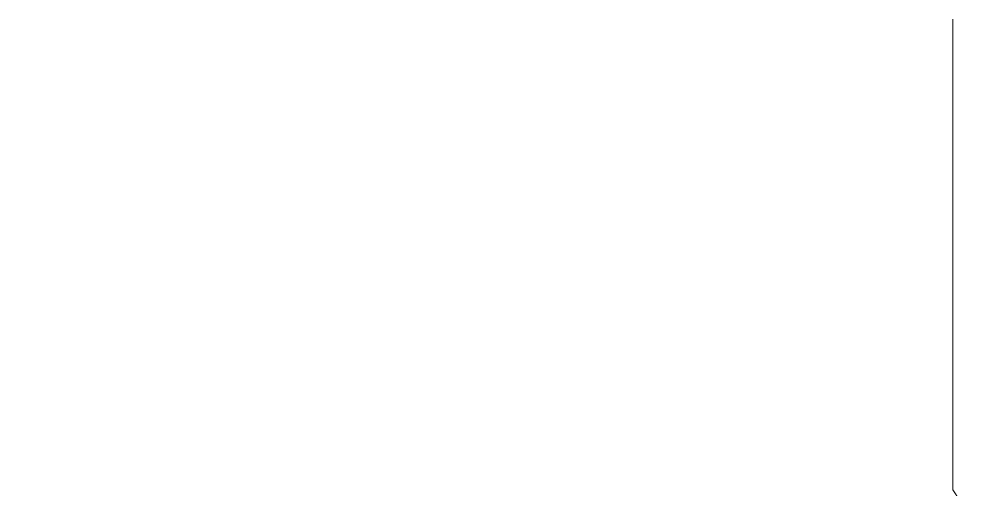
# Model space of a CAD drawing. Header units: millimetres. Extents: x 14397 to 67587, y -11631 to -8348.
# Drawn here: x 55015.61 to 55056.49, y -10503.34 to -10483.34 of the extents above; entities that cross this region are included whole.
import ezdxf

# ---------------------------------------------------------------- set-up
doc = ezdxf.new("R2010")
doc.units = ezdxf.units.MM
doc.header["$MEASUREMENT"] = 0
doc.linetypes.add('Wipeout_Contour', pattern=[1000, 0, -1000])
doc.layers.add('NewA-Ee_25_10-M_WallsInternal', color=7, linetype='Continuous')
doc.layers.add('NewA-Ee_40_20-M_GeneralFFAndEInternalMovable', color=7, linetype='Continuous')

# ---------------------------------------------------------------- blocks, each defined once
blk = doc.blocks.new('Section Elem_94_10', base_point=(69496.177, -115430.841))
at = {"color": 254, "linetype": 'Wipeout_Contour', "lineweight": 0, "ltscale": 7893286.550727231}
blk.add_wipeout([(58399.807, -8735.841), (54396.463, -8735.841), (54396.463, -11630.841), (54615.375, -11630.841), (54615.375, -11620.841), (54620.375, -11620.841), (54620.375, -10905.841), (54585.375, -10905.841), (54585.375, -10880.841), (54720.273, -10880.841), (54720.612, -10878.253), (54721.608, -10875.841), (54723.193, -10873.77), (54725.258, -10872.181), (54727.662, -10871.182), (54730.243, -10870.841), (54793.645, -10870.841), (54793.645, -10840.841), (54794.628, -10840.841), (54794.628, -10829.425), (54792.389, -10828.635), (54789.887, -10825.341), (54788.971, -10820.841), (54789.887, -10816.341), (54791.413, -10814.331), (54791.33, -10814.133), (54771.185, -10771.204), (54771.167, -10771.212), (54770.137, -10771.388), (54769.541, -10771.212), (54619.833, -10452.196), (54619.829, -10451.715), (54620.418, -10451.058), (54620.824, -10450.798), (54596.208, -10398.343), (54596.208, -10398.279), (54595.599, -10398.279), (54594.99, -10398.064), (54594.552, -10397.468), (54594.407, -10396.661), (54594.596, -10395.87), (54606.663, -10381.569), (54607.535, -10377.64), (54610.093, -10374.421), (54613.53, -10373.317), (54616.133, -10373.317), (54617.612, -10373.886), (54619.385, -10373.317), (54621.987, -10373.317), (54625.383, -10374.623), (54627.828, -10377.991), (54628.105, -10379.483), (54633.32, -10380.863), (54634.999, -10381.586), (54635.136, -10381.854), (54975.05, -10471.809), (54975.841, -10471.508), (54982.162, -10473.181), (54982.264, -10473.047), (54985.682, -10471.841), (54994.138, -10471.841), (54997.556, -10473.047), (55000.058, -10476.341), (55000.974, -10480.841), (55000.923, -10481.09), (55013.349, -10494.817), (55013.452, -10495.304), (55015.338, -10497.388), (55015.338, -10483.339), (55015.642, -10479.866), (55016.544, -10476.498), (55018.017, -10473.339), (55020.017, -10470.483), (55022.482, -10468.018), (55025.338, -10466.018), (55028.497, -10464.545), (55031.864, -10463.642), (55035.337, -10463.339), (55036.299, -10463.424), (55038.81, -10463.643), (55042.177, -10464.545), (55045.337, -10466.018), (55048.192, -10468.018), (55050.657, -10470.483), (55052.657, -10473.339), (55054.13, -10476.498), (55055.032, -10479.866), (55055.336, -10483.339), (55055.336, -10503.339), (55069.502, -10524.736), (55079.61, -10548.323), (55085.335, -10573.339), (54985.34, -10573.339), (54991.065, -10548.323), (55001.173, -10524.736), (55008.642, -10513.454), (55004.289, -10508.646), (55004.186, -10508.16), (55001.905, -10505.639), (55001.38, -10505.432), (54987.268, -10489.841), (54985.682, -10489.841), (54982.264, -10488.635), (54979.762, -10485.341), (54979.423, -10483.676), (54974.195, -10482.292), (54972.516, -10481.57), (54972.379, -10481.302), (54632.465, -10391.347), (54631.674, -10391.648), (54626.873, -10390.377), (54629.864, -10397.567), (54629.833, -10398.534), (54629.759, -10398.606), (54797.093, -10800.846), (54797.699, -10801.012), (54802.204, -10811.841), (54804.263, -10811.841), (54807.681, -10813.047), (54810.183, -10816.341), (54811.098, -10820.841), (54810.183, -10825.341), (54807.681, -10828.635), (54805.441, -10829.425), (54805.441, -10840.841), (54806.424, -10840.841), (54806.424, -10870.841), (54869.826, -10870.841), (54872.407, -10871.182), (54874.812, -10872.181), (54876.876, -10873.77), (54878.461, -10875.841), (54879.457, -10878.253), (54879.797, -10880.841), (55644.238, -10880.841), (55644.238, -10730.841), (57044.238, -10730.841), (57044.238, -9530.841), (58103.629, -9530.841), (58103.629, -11630.841), (58399.807, -11630.841)], dxfattribs=at).dxf.layer = 'NewA-Ee_25_10-M_WallsInternal'
blk = doc.blocks.new('Section Elem_105_10', base_point=(69496.177, -115430.841))
at = {"color": 254, "linetype": 'Wipeout_Contour', "lineweight": 0, "ltscale": 224208.90091}
blk.add_wipeout([(55052.556, -10503.339), (55050.527, -10503.339), (55061.286, -10524.736), (55064.751, -10524.736)], dxfattribs=at).dxf.layer = 'NewA-Ee_40_20-M_GeneralFFAndEInternalMovable'
at = {"color": 254, "linetype": 'Wipeout_Contour', "lineweight": 0, "ltscale": 224196.912679}
blk.add_wipeout([(55050.527, -10503.339), (55048.037, -10503.339), (55057.033, -10524.736), (55061.286, -10524.736)], dxfattribs=at).dxf.layer = 'NewA-Ee_40_20-M_GeneralFFAndEInternalMovable'
at = {"color": 254, "linetype": 'Wipeout_Contour', "lineweight": 0, "ltscale": 224161.860336}
blk.add_wipeout([(55048.037, -10483.339), (55048.037, -10503.339), (55050.527, -10503.339), (55050.527, -10483.339)], dxfattribs=at).dxf.layer = 'NewA-Ee_40_20-M_GeneralFFAndEInternalMovable'
at = {"color": 254, "linetype": 'Wipeout_Contour', "lineweight": 0, "ltscale": 224224.740836}
blk.add_wipeout([(55054.997, -10503.339), (55054.061, -10503.339), (55067.323, -10524.736), (55068.922, -10524.736)], dxfattribs=at).dxf.layer = 'NewA-Ee_40_20-M_GeneralFFAndEInternalMovable'
at = {"color": 254, "linetype": 'Wipeout_Contour', "lineweight": 0, "ltscale": 224151.31858}
blk.add_wipeout([(55048.037, -10503.339), (55048.037, -10483.339), (55045.161, -10483.339), (55045.161, -10503.339)], dxfattribs=at).dxf.layer = 'NewA-Ee_40_20-M_GeneralFFAndEInternalMovable'
at = {"color": 254, "linetype": 'Wipeout_Contour', "lineweight": 0, "ltscale": 224218.272849}
blk.add_wipeout([(55052.556, -10503.339), (55064.751, -10524.736), (55067.323, -10524.736), (55054.061, -10503.339)], dxfattribs=at).dxf.layer = 'NewA-Ee_40_20-M_GeneralFFAndEInternalMovable'
at = {"color": 254, "linetype": 'Wipeout_Contour', "lineweight": 0, "ltscale": 224170.737228}
blk.add_wipeout([(55050.527, -10503.339), (55052.556, -10503.339), (55052.556, -10483.339), (55050.527, -10483.339)], dxfattribs=at).dxf.layer = 'NewA-Ee_40_20-M_GeneralFFAndEInternalMovable'
at = {"color": 254, "linetype": 'Wipeout_Contour', "lineweight": 0, "ltscale": 224184.981774}
blk.add_wipeout([(55054.997, -10503.339), (55055.336, -10503.339), (55055.336, -10483.339), (55054.997, -10483.339)], dxfattribs=at).dxf.layer = 'NewA-Ee_40_20-M_GeneralFFAndEInternalMovable'
at = {"color": 254, "linetype": 'Wipeout_Contour', "lineweight": 0, "ltscale": 224149.277557}
blk.add_wipeout([(55041.987, -10503.339), (55038.611, -10503.339), (55040.929, -10524.736), (55046.697, -10524.736)], dxfattribs=at).dxf.layer = 'NewA-Ee_40_20-M_GeneralFFAndEInternalMovable'
at = {"color": 254, "linetype": 'Wipeout_Contour', "lineweight": 0, "ltscale": 224152.668873}
blk.add_wipeout([(55047.844, -10479.866), (55048.037, -10483.339), (55050.527, -10483.339), (55050.296, -10479.866)], dxfattribs=at).dxf.layer = 'NewA-Ee_40_20-M_GeneralFFAndEInternalMovable'
at = {"color": 254, "linetype": 'Wipeout_Contour', "lineweight": 0, "ltscale": 224126.562586}
blk.add_wipeout([(55038.611, -10503.339), (55041.987, -10503.339), (55041.987, -10483.339), (55038.611, -10483.339)], dxfattribs=at).dxf.layer = 'NewA-Ee_40_20-M_GeneralFFAndEInternalMovable'
at = {"color": 254, "linetype": 'Wipeout_Contour', "lineweight": 0, "ltscale": 224228.105809}
blk.add_wipeout([(55055.336, -10503.339), (55054.997, -10503.339), (55068.922, -10524.736), (55069.501, -10524.736)], dxfattribs=at).dxf.layer = 'NewA-Ee_40_20-M_GeneralFFAndEInternalMovable'
at = {"layer": 'NewA-Ee_40_20-M_GeneralFFAndEInternalMovable', "color": 6, "linetype": 'Continuous', "lineweight": 13}
for p, q in [((55055.336, -10483.339), (55055.336, -10503.339)), ((55055.336, -10503.339), (55069.501, -10524.736))]:
    blk.add_line(p, q, dxfattribs=at)
at = {"color": 254, "linetype": 'Wipeout_Contour', "lineweight": 0, "ltscale": 224104.276942}
blk.add_wipeout([(55035.138, -10479.866), (55035.135, -10483.339), (55038.611, -10483.339), (55038.561, -10479.866)], dxfattribs=at).dxf.layer = 'NewA-Ee_40_20-M_GeneralFFAndEInternalMovable'
at = {"color": 254, "linetype": 'Wipeout_Contour', "lineweight": 0, "ltscale": 224139.432275}
blk.add_wipeout([(55045.161, -10503.339), (55045.161, -10483.339), (55041.987, -10483.339), (55041.987, -10503.339)], dxfattribs=at).dxf.layer = 'NewA-Ee_40_20-M_GeneralFFAndEInternalMovable'
at = {"color": 254, "linetype": 'Wipeout_Contour', "lineweight": 0, "ltscale": 224182.476296}
blk.add_wipeout([(55054.997, -10503.339), (55054.997, -10483.339), (55054.061, -10483.339), (55054.061, -10503.339)], dxfattribs=at).dxf.layer = 'NewA-Ee_40_20-M_GeneralFFAndEInternalMovable'
at = {"color": 254, "linetype": 'Wipeout_Contour', "lineweight": 0, "ltscale": 224113.100566}
blk.add_wipeout([(55038.611, -10483.339), (55035.135, -10483.339), (55035.135, -10503.339), (55038.611, -10503.339)], dxfattribs=at).dxf.layer = 'NewA-Ee_40_20-M_GeneralFFAndEInternalMovable'
at = {"color": 254, "linetype": 'Wipeout_Contour', "lineweight": 0, "ltscale": 224177.67953}
blk.add_wipeout([(55052.556, -10483.339), (55052.556, -10503.339), (55054.061, -10503.339), (55054.061, -10483.339)], dxfattribs=at).dxf.layer = 'NewA-Ee_40_20-M_GeneralFFAndEInternalMovable'
at = {"color": 254, "linetype": 'Wipeout_Contour', "lineweight": 0, "ltscale": 224161.4782}
blk.add_wipeout([(55050.296, -10479.866), (55050.527, -10483.339), (55052.556, -10483.339), (55052.294, -10479.866)], dxfattribs=at).dxf.layer = 'NewA-Ee_40_20-M_GeneralFFAndEInternalMovable'
at = {"color": 254, "linetype": 'Wipeout_Contour', "lineweight": 0, "ltscale": 224099.455229}
blk.add_wipeout([(55035.135, -10503.339), (55035.135, -10483.339), (55031.665, -10483.339), (55031.665, -10503.339)], dxfattribs=at).dxf.layer = 'NewA-Ee_40_20-M_GeneralFFAndEInternalMovable'
at = {"color": 254, "linetype": 'Wipeout_Contour', "lineweight": 0, "ltscale": 224111.88483}
blk.add_wipeout([(55031.665, -10503.339), (55029.064, -10524.736), (55034.991, -10524.736), (55035.135, -10503.339)], dxfattribs=at).dxf.layer = 'NewA-Ee_40_20-M_GeneralFFAndEInternalMovable'
at = {"color": 254, "linetype": 'Wipeout_Contour', "lineweight": 0, "ltscale": 224086.041206}
blk.add_wipeout([(55031.665, -10503.339), (55031.665, -10483.339), (55028.307, -10483.339), (55028.307, -10503.339)], dxfattribs=at).dxf.layer = 'NewA-Ee_40_20-M_GeneralFFAndEInternalMovable'
at = {"color": 254, "linetype": 'Wipeout_Contour', "lineweight": 0, "ltscale": 224073.266065}
blk.add_wipeout([(55028.307, -10503.339), (55028.307, -10483.339), (55025.162, -10483.339), (55025.162, -10503.339)], dxfattribs=at).dxf.layer = 'NewA-Ee_40_20-M_GeneralFFAndEInternalMovable'
at = {"color": 254, "linetype": 'Wipeout_Contour', "lineweight": 0, "ltscale": 224076.609841}
blk.add_wipeout([(55017.956, -10524.736), (55023.327, -10524.736), (55028.307, -10503.339), (55025.162, -10503.339)], dxfattribs=at).dxf.layer = 'NewA-Ee_40_20-M_GeneralFFAndEInternalMovable'
at = {"color": 254, "linetype": 'Wipeout_Contour', "lineweight": 0, "ltscale": 224061.517992}
blk.add_wipeout([(55025.162, -10483.339), (55022.327, -10483.339), (55022.327, -10503.339), (55025.162, -10503.339)], dxfattribs=at).dxf.layer = 'NewA-Ee_40_20-M_GeneralFFAndEInternalMovable'
at = {"color": 254, "linetype": 'Wipeout_Contour', "lineweight": 0, "ltscale": 224053.05684}
blk.add_wipeout([(55022.525, -10479.866), (55022.327, -10483.339), (55025.162, -10483.339), (55025.317, -10479.866)], dxfattribs=at).dxf.layer = 'NewA-Ee_40_20-M_GeneralFFAndEInternalMovable'
at = {"color": 254, "linetype": 'Wipeout_Contour', "lineweight": 0, "ltscale": 224046.753499}
blk.add_wipeout([(55008.944, -10524.736), (55013.112, -10524.736), (55022.327, -10503.339), (55019.887, -10503.339)], dxfattribs=at).dxf.layer = 'NewA-Ee_40_20-M_GeneralFFAndEInternalMovable'
at = {"color": 254, "linetype": 'Wipeout_Contour', "lineweight": 0, "ltscale": 224042.488656}
blk.add_wipeout([(55017.916, -10503.339), (55019.887, -10503.339), (55019.887, -10483.339), (55017.916, -10483.339)], dxfattribs=at).dxf.layer = 'NewA-Ee_40_20-M_GeneralFFAndEInternalMovable'
at = {"color": 254, "linetype": 'Wipeout_Contour', "lineweight": 0, "ltscale": 224026.003393}
blk.add_wipeout([(55003.115, -10524.736), (55005.577, -10524.736), (55017.916, -10503.339), (55016.475, -10503.339)], dxfattribs=at).dxf.layer = 'NewA-Ee_40_20-M_GeneralFFAndEInternalMovable'
at = {"color": 254, "linetype": 'Wipeout_Contour', "lineweight": 0, "ltscale": 224035.051498}
blk.add_wipeout([(55017.916, -10503.339), (55005.577, -10524.736), (55008.944, -10524.736), (55019.887, -10503.339)], dxfattribs=at).dxf.layer = 'NewA-Ee_40_20-M_GeneralFFAndEInternalMovable'
at = {"color": 254, "linetype": 'Wipeout_Contour', "lineweight": 0, "ltscale": 224035.785625}
blk.add_wipeout([(55017.916, -10483.339), (55016.475, -10483.339), (55016.475, -10503.339), (55017.916, -10503.339)], dxfattribs=at).dxf.layer = 'NewA-Ee_40_20-M_GeneralFFAndEInternalMovable'
at = {"color": 254, "linetype": 'Wipeout_Contour', "lineweight": 0, "ltscale": 224051.153863}
blk.add_wipeout([(55022.327, -10483.339), (55019.887, -10483.339), (55019.887, -10503.339), (55022.327, -10503.339)], dxfattribs=at).dxf.layer = 'NewA-Ee_40_20-M_GeneralFFAndEInternalMovable'
at = {"color": 254, "linetype": 'Wipeout_Contour', "lineweight": 0, "ltscale": 224031.248433}
blk.add_wipeout([(55016.475, -10503.339), (55016.475, -10483.339), (55015.607, -10483.339), (55015.607, -10503.339)], dxfattribs=at).dxf.layer = 'NewA-Ee_40_20-M_GeneralFFAndEInternalMovable'

msp = doc.modelspace()

# ---------------------------------------------------------------- block references
at = {"layer": 'NewA-Ee_25_10-M_WallsInternal', "lineweight": 0}
msp.add_blockref('Section Elem_94_10', (69496.177, -115430.841), dxfattribs=at)

# ---------------------------------------------------------------- next in the draw order: block references
at = {"layer": 'NewA-Ee_40_20-M_GeneralFFAndEInternalMovable', "lineweight": 0}
msp.add_blockref('Section Elem_105_10', (69496.177, -115430.841), dxfattribs=at)

doc.saveas('drawing.dxf')
